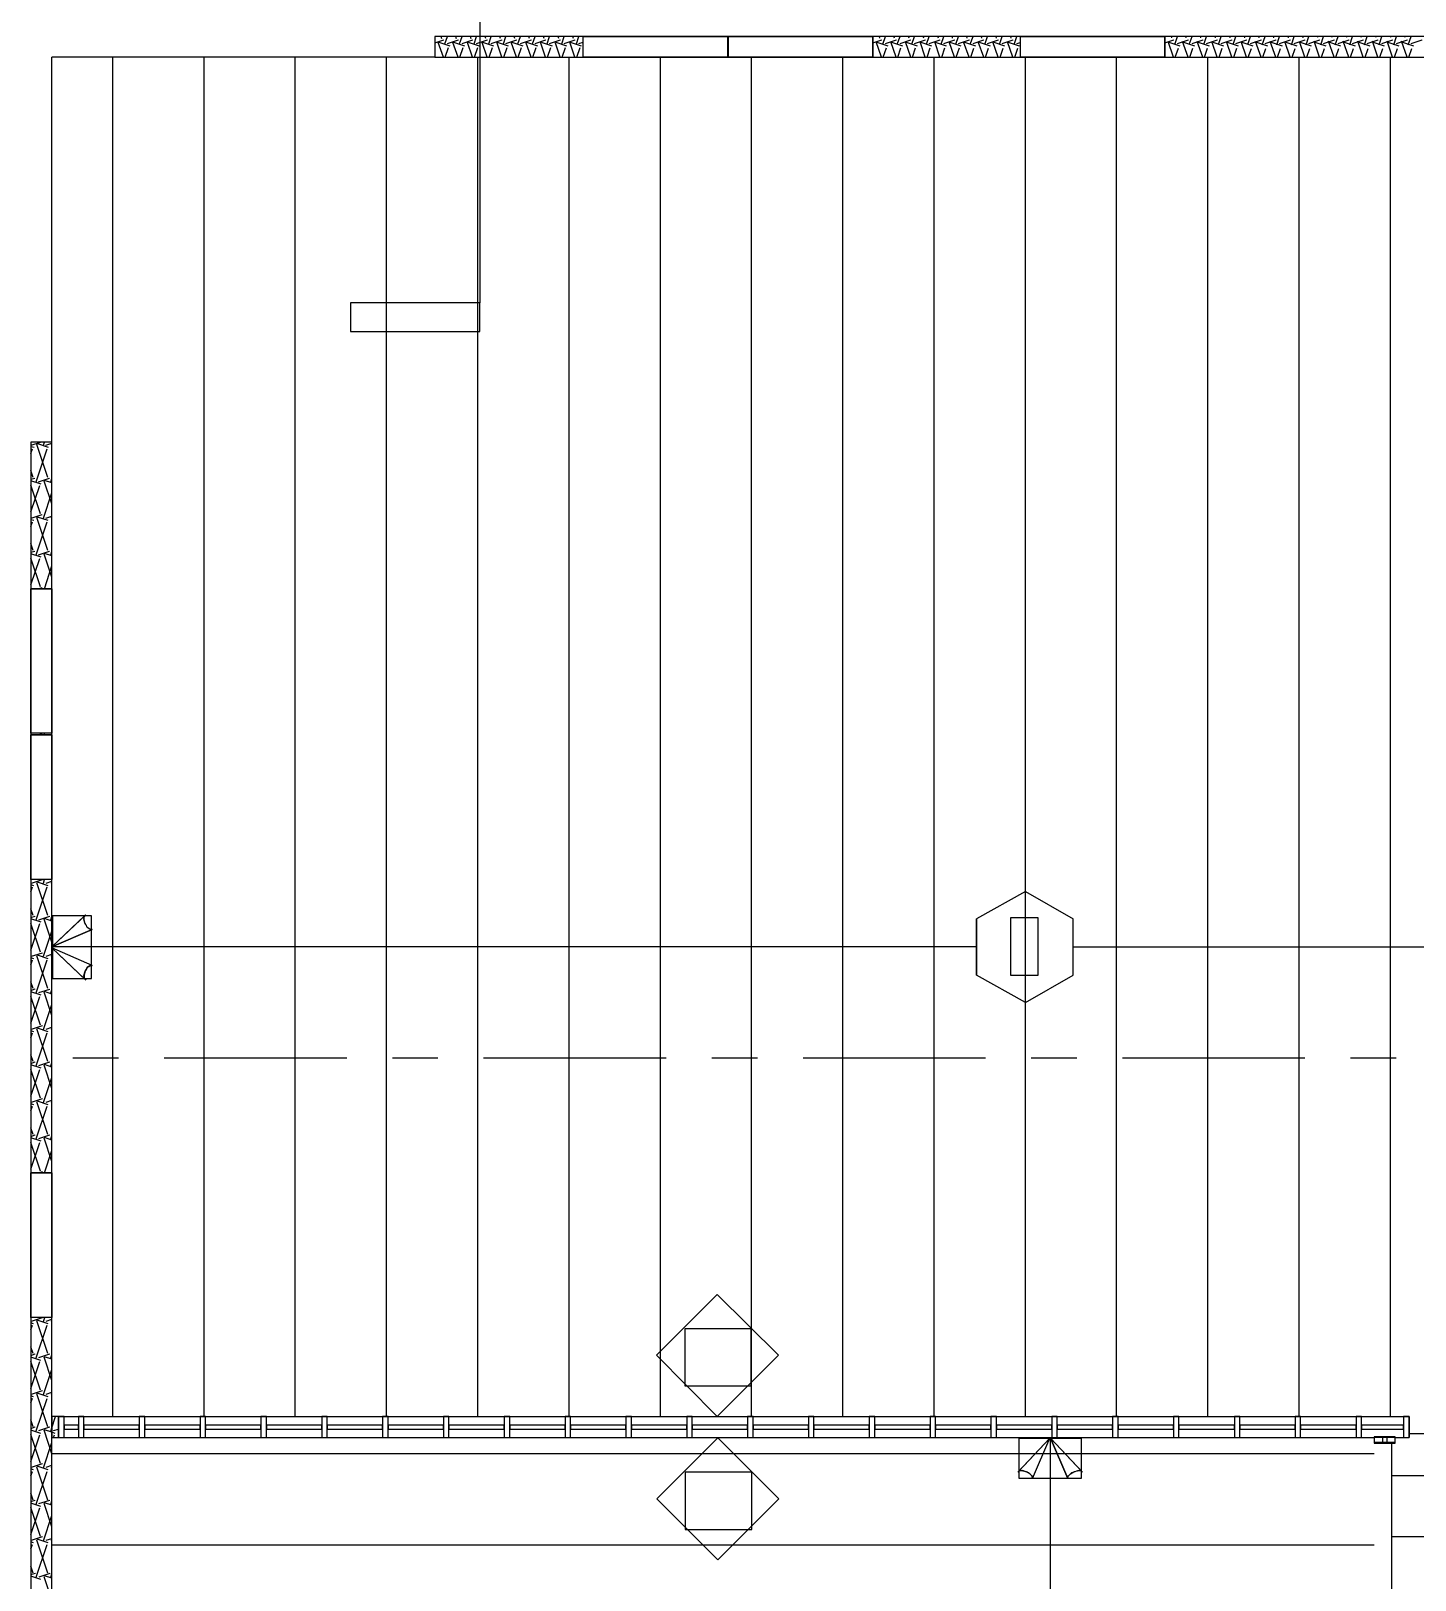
# Model space of a CAD drawing. Extents: x 0 to 3024, y 0 to 2160.
# Drawn here: x 305.1 to 578.1, y 1638.9 to 1944.4 of the extents above; entities that cross this region are included whole.
import ezdxf

# ---------------------------------------------------------------- set-up
doc = ezdxf.new("R2010")
doc.units = 0
doc.layers.add('CTR-1st_Phase-Structure_S213-THIRD_FLOOR_FRAMING_PLAN', color=7, linetype='CONTINUOUS')

msp = doc.modelspace()

# ---------------------------------------------------------------- linework, layer by layer
at = {"layer": 'CTR-1st_Phase-Structure_S213-THIRD_FLOOR_FRAMING_PLAN', "color": 7}
for points in [[(393.65999, 1967.280005), (393.65999, 1890.780007)], [(413.99999, 1943.280005), (442.559989, 1943.280005)], [(413.99999, 1939.200006), (413.99999, 1943.280005)], [(442.559989, 1939.200006), (442.559989, 1943.280005)], [(442.679989, 1943.280005), (471.179988, 1943.280005)], [(442.679989, 1939.200006), (442.679989, 1943.280005)], [(471.179988, 1939.200006), (471.179988, 1943.280005)], [(500.279987, 1943.280005), (528.779987, 1943.280005)], [(500.279987, 1939.200006), (500.279987, 1943.280005)], [(528.779987, 1939.200006), (528.779987, 1943.280005)], [(309.239992, 1863.300007), (309.239992, 1939.200006)], [(384.77999, 1939.200006), (309.239992, 1939.200006)], [(442.559989, 1939.200006), (413.99999, 1939.200006)], [(471.179988, 1939.200006), (442.679989, 1939.200006)], [(528.779987, 1939.200006), (500.279987, 1939.200006)], [(368.099991, 1890.780007), (368.099991, 1885.140007)], [(393.65999, 1890.780007), (368.099991, 1890.780007)], [(393.65999, 1885.140007), (393.65999, 1890.780007)], [(368.099991, 1885.140007), (393.65999, 1885.140007)], [(309.239992, 1834.380008), (309.239992, 1863.300007), (305.099992, 1863.300007), (305.099992, 1834.380008), (309.239992, 1834.380008), (309.239992, 1805.880009)], [(305.099992, 1805.880009), (305.099992, 1834.380008)], [(309.239992, 1834.380008), (305.099992, 1834.380008)], [(309.239992, 1805.880009), (305.099992, 1805.880009)], [(305.099992, 1777.08001), (305.099992, 1805.580009)], [(309.239992, 1805.580009), (305.099992, 1805.580009)], [(309.239992, 1805.580009), (309.239992, 1777.08001)], [(309.239992, 1777.08001), (305.099992, 1777.08001)], [(501.239987, 1774.68001), (491.579988, 1769.28001), (491.579988, 1758.18001)], [(501.239987, 1774.68001), (510.659987, 1769.28001)], [(309.239992, 1763.76001), (315.899992, 1770.06001)], [(315.599992, 1769.10001), (315.599992, 1769.70001), (315.899992, 1770.06001)], [(315.779992, 1768.32001), (315.599992, 1769.04001)], [(501.239987, 1752.78001), (491.579988, 1758.18001), (491.579988, 1769.28001)], [(501.239987, 1752.78001), (510.659987, 1758.18001), (510.659987, 1769.28001)], [(317.159992, 1767.18001), (309.239992, 1763.76001)], [(316.199992, 1767.66001), (315.839992, 1768.32001)], [(317.159992, 1767.18001), (316.679992, 1767.24001), (316.199992, 1767.60001)], [(491.579988, 1763.76001), (309.239992, 1763.76001)], [(309.239992, 1763.58001), (315.899992, 1757.22001)], [(317.159992, 1760.10001), (309.239992, 1763.58001)], [(510.659987, 1763.76001), (693.239983, 1763.76001)], [(316.679992, 1760.04001), (316.199992, 1759.68001)], [(317.159992, 1760.10001), (316.679992, 1760.10001)], [(315.779992, 1758.96001), (315.599992, 1758.24001)], [(315.599992, 1758.18001), (315.599992, 1757.58001), (315.899992, 1757.22001)], [(316.199992, 1759.62001), (315.839992, 1759.02001)], [(305.099992, 1690.680012), (305.099992, 1719.180011)], [(309.239992, 1719.180011), (305.099992, 1719.180011)], [(309.239992, 1719.180011), (309.239992, 1690.680012)], [(309.239992, 1671.120012), (309.239992, 1690.680012), (305.099992, 1690.680012), (305.099992, 1603.980014), (309.239992, 1603.980014)], [(309.239992, 1690.680012), (305.099992, 1690.680012)], [(309.239992, 1666.980012), (310.499992, 1666.980012), (310.499992, 1671.120012), (309.239992, 1671.120012)], [(310.499992, 1671.120012), (314.999992, 1671.120012)], [(314.999992, 1671.120012), (326.999992, 1671.120012)], [(326.999992, 1671.120012), (338.999992, 1671.120012)], [(338.999992, 1671.120012), (350.999991, 1671.120012)], [(350.999991, 1671.120012), (362.999991, 1671.120012)], [(362.999991, 1671.120012), (374.999991, 1671.120012)], [(374.999991, 1671.120012), (386.99999, 1671.120012)], [(386.99999, 1671.120012), (398.99999, 1671.120012)], [(398.99999, 1671.120012), (410.99999, 1671.120012)], [(410.99999, 1671.120012), (422.999989, 1671.120012)], [(422.999989, 1671.120012), (434.999989, 1671.120012)], [(434.999989, 1671.120012), (446.999989, 1671.120012)], [(446.999989, 1671.120012), (458.999989, 1671.120012)], [(458.999989, 1671.120012), (470.999988, 1671.120012)], [(470.999988, 1671.120012), (482.999988, 1671.120012)], [(482.999988, 1671.120012), (494.999988, 1671.120012)], [(494.999988, 1671.120012), (506.999987, 1671.120012)], [(506.999987, 1671.120012), (518.999987, 1671.120012)], [(518.999987, 1671.120012), (530.999987, 1671.120012)], [(530.999987, 1671.120012), (542.999986, 1671.120012)], [(542.999986, 1671.120012), (554.999986, 1671.120012)], [(554.999986, 1671.120012), (566.999986, 1671.120012)], [(566.999986, 1671.120012), (576.959986, 1671.120012)], [(576.959986, 1671.120012), (576.959986, 1666.980012)], [(309.239992, 1603.980014), (309.239992, 1666.980012)], [(310.499992, 1666.980012), (314.999992, 1666.980012)], [(314.999992, 1666.980012), (326.999992, 1666.980012)], [(326.999992, 1666.980012), (338.999992, 1666.980012)], [(338.999992, 1666.980012), (350.999991, 1666.980012)], [(350.999991, 1666.980012), (362.999991, 1666.980012)], [(362.999991, 1666.980012), (374.999991, 1666.980012)], [(374.999991, 1666.980012), (386.99999, 1666.980012)], [(386.99999, 1666.980012), (398.99999, 1666.980012)], [(398.99999, 1666.980012), (410.99999, 1666.980012)], [(410.99999, 1666.980012), (422.999989, 1666.980012)], [(422.999989, 1666.980012), (434.999989, 1666.980012)], [(434.999989, 1666.980012), (446.999989, 1666.980012)], [(446.999989, 1666.980012), (458.999989, 1666.980012)], [(458.999989, 1666.980012), (470.999988, 1666.980012)], [(470.999988, 1666.980012), (482.999988, 1666.980012)], [(482.999988, 1666.980012), (494.999988, 1666.980012)], [(494.999988, 1666.980012), (506.999987, 1666.980012)], [(506.039987, 1666.860012), (499.739988, 1660.200012)], [(502.619987, 1658.940013), (506.039987, 1666.860012)], [(506.219987, 1601.460014), (506.219987, 1666.860012)], [(506.219987, 1666.860012), (512.519987, 1660.200012)], [(509.639987, 1658.940013), (506.219987, 1666.860012)], [(506.999987, 1666.980012), (518.999987, 1666.980012)], [(518.999987, 1666.980012), (530.999987, 1666.980012)], [(530.999987, 1666.980012), (542.999986, 1666.980012)], [(542.999986, 1666.980012), (554.999986, 1666.980012)], [(554.999986, 1666.980012), (566.999986, 1666.980012)], [(567.539986, 1666.980012), (570.059986, 1666.980012)], [(571.739986, 1665.900012), (571.739986, 1667.160012), (572.519986, 1667.160012), (572.519986, 1665.900012), (571.739986, 1665.900012), (572.519986, 1665.900012)], [(572.519986, 1667.160012), (571.739986, 1667.160012)], [(573.479986, 1665.900012), (573.479986, 1636.080013)], [(574.199986, 1666.980012), (575.819986, 1666.980012)], [(606.959985, 1667.760012), (576.959986, 1667.760012)], [(500.039987, 1660.440012), (499.739988, 1660.200012)], [(501.419987, 1660.260012), (500.699987, 1660.500012), (500.099987, 1660.440012)], [(502.619987, 1658.940013), (502.559987, 1659.360013), (502.139987, 1659.840013), (501.479987, 1660.260012)], [(509.639987, 1658.940013), (509.699987, 1659.360013), (510.119987, 1659.840013), (510.779987, 1660.260012)], [(510.839987, 1660.260012), (511.559987, 1660.500012), (512.159987, 1660.440012)], [(512.219987, 1660.440012), (512.519987, 1660.200012)]]:
    msp.add_lwpolyline(points, dxfattribs=at)
for points in [[(384.77999, 1943.280005), (384.77999, 1939.200006), (1565.759961, 1939.200006), (1565.759961, 1943.280005)], [(384.77999, 1939.200006), (413.99999, 1939.200006), (413.99999, 1943.280005), (384.77999, 1943.280005)], [(442.559989, 1939.200006), (442.679989, 1939.200006), (442.679989, 1943.280005), (442.559989, 1943.280005)], [(471.179988, 1939.200006), (500.279987, 1939.200006), (500.279987, 1943.280005), (471.179988, 1943.280005)], [(528.779987, 1939.200006), (586.679985, 1939.200006), (586.679985, 1943.280005), (528.779987, 1943.280005)], [(368.099991, 1890.780007), (368.099991, 1885.140007), (393.65999, 1885.140007), (393.65999, 1890.780007)], [(368.099991, 1885.140007), (393.65999, 1885.140007), (393.65999, 1890.780007), (368.099991, 1890.780007)], [(305.099992, 1863.300007), (305.099992, 423.300043), (309.239992, 423.300043), (309.239992, 1863.300007)], [(309.239992, 1805.580009), (309.239992, 1805.880009), (305.099992, 1805.880009), (305.099992, 1805.580009)], [(309.239992, 1719.180011), (309.239992, 1777.08001), (305.099992, 1777.08001), (305.099992, 1719.180011)], [(309.239992, 1763.76001), (317.159992, 1767.18001), (316.979992, 1767.18001), (316.859992, 1767.18001), (316.679992, 1767.24001), (316.499992, 1767.36001), (316.319992, 1767.54001), (316.139992, 1767.72001), (316.019992, 1767.96001), (315.839992, 1768.20001), (315.719992, 1768.44001), (315.659992, 1768.74001), (315.599992, 1768.98001), (315.539992, 1769.28001), (315.599992, 1769.52001), (315.599992, 1769.70001), (315.659992, 1769.88001)], [(309.359992, 1769.88001), (309.359992, 1757.52001), (317.040092, 1757.52001), (317.040092, 1769.88001)], [(498.299988, 1769.46001), (498.299988, 1758.18001), (503.759987, 1758.18001), (503.759987, 1769.46001)], [(309.239992, 1763.58001), (315.659992, 1757.46001), (315.599992, 1757.58001), (315.599992, 1757.82001), (315.539992, 1758.06001), (315.599992, 1758.30001), (315.659992, 1758.54001), (315.719992, 1758.84001), (315.839992, 1759.08001), (316.019992, 1759.38001), (316.139992, 1759.56001), (316.319992, 1759.80001), (316.499992, 1759.92001), (316.679992, 1760.04001), (316.859992, 1760.10001), (316.979992, 1760.16001), (317.159992, 1760.10001)], [(440.459989, 1695.240012), (452.519989, 1683.240012), (440.459989, 1671.180012), (428.459989, 1683.240012)], [(434.039989, 1688.460012), (434.039989, 1677.180012), (447.179989, 1677.180012), (447.179989, 1688.460012)], [(309.239992, 1671.120012), (309.239992, 1666.980012), (310.499992, 1666.980012), (310.499992, 1671.120012)], [(311.639992, 1671.120012), (310.499992, 1671.120012), (310.499992, 1666.980012), (311.639992, 1666.980012)], [(315.539992, 1671.120012), (314.459992, 1671.120012), (314.459992, 1666.980012), (315.539992, 1666.980012)], [(327.539992, 1671.120012), (326.459992, 1671.120012), (326.459992, 1666.980012), (327.539992, 1666.980012)], [(339.539992, 1671.120012), (338.459992, 1671.120012), (338.459992, 1666.980012), (339.539992, 1666.980012)], [(351.539991, 1671.120012), (350.459991, 1671.120012), (350.459991, 1666.980012), (351.539991, 1666.980012)], [(363.539991, 1671.120012), (362.459991, 1671.120012), (362.459991, 1666.980012), (363.539991, 1666.980012)], [(375.539991, 1671.120012), (374.459991, 1671.120012), (374.459991, 1666.980012), (375.539991, 1666.980012)], [(387.53999, 1671.120012), (386.45999, 1671.120012), (386.45999, 1666.980012), (387.53999, 1666.980012)], [(399.53999, 1671.120012), (398.45999, 1671.120012), (398.45999, 1666.980012), (399.53999, 1666.980012)], [(411.53999, 1671.120012), (410.45999, 1671.120012), (410.45999, 1666.980012), (411.53999, 1666.980012)], [(423.539989, 1671.120012), (422.459989, 1671.120012), (422.459989, 1666.980012), (423.539989, 1666.980012)], [(435.539989, 1671.120012), (434.459989, 1671.120012), (434.459989, 1666.980012), (435.539989, 1666.980012)], [(447.539989, 1671.120012), (446.459989, 1671.120012), (446.459989, 1666.980012), (447.539989, 1666.980012)], [(459.539989, 1671.120012), (458.459989, 1671.120012), (458.459989, 1666.980012), (459.539989, 1666.980012)], [(471.539988, 1671.120012), (470.459988, 1671.120012), (470.459988, 1666.980012), (471.539988, 1666.980012)], [(483.539988, 1671.120012), (482.459988, 1671.120012), (482.459988, 1666.980012), (483.539988, 1666.980012)], [(495.539988, 1671.120012), (494.459988, 1671.120012), (494.459988, 1666.980012), (495.539988, 1666.980012)], [(507.539987, 1671.120012), (506.459987, 1671.120012), (506.459987, 1666.980012), (507.539987, 1666.980012)], [(519.539987, 1671.120012), (518.459987, 1671.120012), (518.459987, 1666.980012), (519.539987, 1666.980012)], [(531.539987, 1671.120012), (530.459987, 1671.120012), (530.459987, 1666.980012), (531.539987, 1666.980012)], [(543.539986, 1671.120012), (542.459986, 1671.120012), (542.459986, 1666.980012), (543.539986, 1666.980012)], [(555.539986, 1671.120012), (554.459986, 1671.120012), (554.459986, 1666.980012), (555.539986, 1666.980012)], [(567.539986, 1671.120012), (566.459986, 1671.120012), (566.459986, 1666.980012), (567.539986, 1666.980012)], [(576.959986, 1671.120012), (575.819986, 1671.120012), (575.819986, 1666.980012), (576.959986, 1666.980012)], [(314.459992, 1669.440012), (311.639992, 1669.440012), (311.639992, 1668.660012), (314.459992, 1668.660012)], [(326.459992, 1669.440012), (315.539992, 1669.440012), (315.539992, 1668.660012), (326.459992, 1668.660012)], [(338.459992, 1669.440012), (327.539992, 1669.440012), (327.539992, 1668.660012), (338.459992, 1668.660012)], [(350.459991, 1669.440012), (339.539992, 1669.440012), (339.539992, 1668.660012), (350.459991, 1668.660012)], [(362.459991, 1669.440012), (351.539991, 1669.440012), (351.539991, 1668.660012), (362.459991, 1668.660012)], [(374.459991, 1669.440012), (363.539991, 1669.440012), (363.539991, 1668.660012), (374.459991, 1668.660012)], [(386.45999, 1669.440012), (375.539991, 1669.440012), (375.539991, 1668.660012), (386.45999, 1668.660012)], [(398.45999, 1669.440012), (387.53999, 1669.440012), (387.53999, 1668.660012), (398.45999, 1668.660012)], [(410.45999, 1669.440012), (399.53999, 1669.440012), (399.53999, 1668.660012), (410.45999, 1668.660012)], [(422.459989, 1669.440012), (411.53999, 1669.440012), (411.53999, 1668.660012), (422.459989, 1668.660012)], [(434.459989, 1669.440012), (423.539989, 1669.440012), (423.539989, 1668.660012), (434.459989, 1668.660012)], [(446.459989, 1669.440012), (435.539989, 1669.440012), (435.539989, 1668.660012), (446.459989, 1668.660012)], [(458.459989, 1669.440012), (447.539989, 1669.440012), (447.539989, 1668.660012), (458.459989, 1668.660012)], [(470.459988, 1669.440012), (459.539989, 1669.440012), (459.539989, 1668.660012), (470.459988, 1668.660012)], [(482.459988, 1669.440012), (471.539988, 1669.440012), (471.539988, 1668.660012), (482.459988, 1668.660012)], [(494.459988, 1669.440012), (483.539988, 1669.440012), (483.539988, 1668.660012), (494.459988, 1668.660012)], [(506.459987, 1669.440012), (495.539988, 1669.440012), (495.539988, 1668.660012), (506.459987, 1668.660012)], [(518.459987, 1669.440012), (507.539987, 1669.440012), (507.539987, 1668.660012), (518.459987, 1668.660012)], [(530.459987, 1669.440012), (519.539987, 1669.440012), (519.539987, 1668.660012), (530.459987, 1668.660012)], [(542.459986, 1669.440012), (531.539987, 1669.440012), (531.539987, 1668.660012), (542.459986, 1668.660012)], [(554.459986, 1669.440012), (543.539986, 1669.440012), (543.539986, 1668.660012), (554.459986, 1668.660012)], [(566.459986, 1669.440012), (555.539986, 1669.440012), (555.539986, 1668.660012), (566.459986, 1668.660012)], [(575.819986, 1669.440012), (567.539986, 1669.440012), (567.539986, 1668.660012), (575.819986, 1668.660012)], [(440.579989, 1666.920012), (452.639989, 1654.920013), (440.579989, 1642.860013), (428.579989, 1654.920013)], [(506.039987, 1666.860012), (499.919988, 1660.380012), (500.099987, 1660.440012), (500.279987, 1660.500012), (500.519987, 1660.500012), (500.759987, 1660.440012), (501.059987, 1660.380012), (501.299987, 1660.320012), (501.599987, 1660.200012), (501.839987, 1660.080012), (502.079987, 1659.900013), (502.259987, 1659.720013), (502.439987, 1659.540013), (502.559987, 1659.420013), (502.619987, 1659.240013), (502.619987, 1659.060013), (502.619987, 1658.940013)], [(499.979988, 1666.800012), (499.979988, 1659.000013), (512.339987, 1659.000013), (512.339987, 1666.800012)], [(506.219987, 1666.860012), (509.639987, 1658.940013), (509.639987, 1659.060013), (509.639987, 1659.240013), (509.699987, 1659.420013), (509.819987, 1659.540013), (509.999987, 1659.720013), (510.179987, 1659.900013), (510.419987, 1660.080012), (510.659987, 1660.200012), (510.959987, 1660.320012), (511.199987, 1660.380012), (511.499987, 1660.440012), (511.739987, 1660.500012), (511.979987, 1660.500012), (512.159987, 1660.440012), (512.339987, 1660.380012)], [(570.059986, 1667.160012), (570.059986, 1666.080012), (574.199986, 1666.080012), (574.199986, 1667.160012)], [(570.059986, 1666.980012), (570.059986, 1665.900012), (574.199986, 1665.900012), (574.199986, 1666.980012)], [(434.159989, 1660.140012), (434.159989, 1648.860013), (447.299989, 1648.860013), (447.299989, 1660.140012)]]:
    msp.add_lwpolyline(points, close=True, dxfattribs=at)
at = {"layer": 'CTR-1st_Phase-Structure_S213-THIRD_FLOOR_FRAMING_PLAN', "color": 2}
for points in [[(386.15999, 1942.860005), (386.03999, 1943.280005)], [(386.75999, 1941.840005), (387.23999, 1943.280005)], [(389.03999, 1942.860005), (388.91999, 1943.280005)], [(389.63999, 1941.840005), (390.11999, 1943.280005)], [(391.91999, 1942.860005), (391.79999, 1943.280005)], [(392.51999, 1941.840005), (392.99999, 1943.280005)], [(394.79999, 1942.920005), (394.67999, 1943.280005)], [(395.39999, 1941.840005), (395.87999, 1943.280005)], [(397.67999, 1942.920005), (397.55999, 1943.280005)], [(398.27999, 1941.840005), (398.75999, 1943.280005)], [(400.55999, 1942.920005), (400.43999, 1943.280005)], [(401.15999, 1941.840005), (401.63999, 1943.280005)], [(403.43999, 1942.920005), (403.31999, 1943.280005)], [(404.03999, 1941.840005), (404.51999, 1943.280005)], [(406.31999, 1942.920005), (406.19999, 1943.280005)], [(406.91999, 1941.840005), (407.39999, 1943.280005)], [(409.19999, 1942.920005), (409.07999, 1943.280005)], [(409.79999, 1941.840005), (410.27999, 1943.280005)], [(412.07999, 1942.920005), (411.95999, 1943.280005)], [(412.67999, 1941.840005), (413.15999, 1943.280005)], [(472.559988, 1942.980005), (472.439988, 1943.280005)], [(473.099988, 1941.780005), (473.639988, 1943.280005)], [(475.439988, 1942.980005), (475.319988, 1943.280005)], [(475.979988, 1941.780005), (476.519988, 1943.280005)], [(478.319988, 1942.980005), (478.199988, 1943.280005)], [(478.859988, 1941.780005), (479.399988, 1943.280005)], [(481.199988, 1942.980005), (481.079988, 1943.280005)], [(481.739988, 1941.780005), (482.279988, 1943.280005)], [(484.079988, 1942.980005), (483.959988, 1943.280005)], [(484.619988, 1941.780005), (485.159988, 1943.280005)], [(486.899988, 1942.980005), (486.839988, 1943.280005)], [(487.499988, 1941.780005), (488.039988, 1943.280005)], [(489.779988, 1942.980005), (489.719988, 1943.280005)], [(490.379988, 1941.780005), (490.919988, 1943.280005)], [(492.659988, 1942.980005), (492.599988, 1943.280005)], [(493.259988, 1941.720005), (493.799988, 1943.280005)], [(495.539988, 1942.980005), (495.479988, 1943.280005)], [(496.139988, 1941.720005), (496.679988, 1943.280005)], [(498.419988, 1942.980005), (498.359988, 1943.280005)], [(499.019988, 1941.720005), (499.559988, 1943.280005)], [(530.099987, 1943.040005), (530.039987, 1943.280005)], [(530.699987, 1941.720005), (531.239987, 1943.280005)], [(532.979987, 1943.040005), (532.919987, 1943.280005)], [(533.579987, 1941.720005), (534.119987, 1943.280005)], [(535.859987, 1943.040005), (535.799987, 1943.280005)], [(536.459987, 1941.720005), (536.999987, 1943.280005)], [(538.739987, 1943.040005), (538.679987, 1943.280005)], [(539.339987, 1941.720005), (539.879987, 1943.280005)], [(541.619986, 1943.040005), (541.559986, 1943.280005)], [(542.219986, 1941.720005), (542.759986, 1943.280005)], [(544.499986, 1943.040005), (544.439986, 1943.280005)], [(545.099986, 1941.720005), (545.639986, 1943.280005)], [(547.379986, 1943.040005), (547.319986, 1943.280005)], [(547.979986, 1941.660005), (548.519986, 1943.280005)], [(550.259986, 1943.040005), (550.199986, 1943.280005)], [(550.859986, 1941.660005), (551.399986, 1943.280005)], [(553.139986, 1943.040005), (553.079986, 1943.280005)], [(553.739986, 1941.660005), (554.279986, 1943.280005)], [(556.019986, 1943.040005), (555.959986, 1943.280005)], [(556.619986, 1941.660005), (557.159986, 1943.280005)], [(558.899986, 1943.100005), (558.839986, 1943.280005)], [(559.499986, 1941.660005), (560.039986, 1943.280005)], [(561.779986, 1943.100005), (561.719986, 1943.280005)], [(562.379986, 1941.660005), (562.919986, 1943.280005)], [(564.659986, 1943.100005), (564.599986, 1943.280005)], [(565.259986, 1941.660005), (565.799986, 1943.280005)], [(567.539986, 1943.100005), (567.479986, 1943.280005)], [(568.139986, 1941.660005), (568.679986, 1943.280005)], [(570.419986, 1943.100005), (570.359986, 1943.280005)], [(571.019986, 1941.660005), (571.559986, 1943.280005)], [(573.299986, 1943.100005), (573.239986, 1943.280005)], [(573.899986, 1941.660005), (574.439986, 1943.280005)], [(576.179986, 1943.100005), (576.119986, 1943.280005)], [(576.779986, 1941.660005), (577.319986, 1943.280005)], [(384.77999, 1942.080005), (386.51999, 1942.620005), (386.51999, 1942.620005)], [(384.89999, 1941.420005), (384.77999, 1941.480005)], [(386.45999, 1939.200006), (385.43999, 1942.140005)], [(387.77999, 1941.420005), (385.61999, 1942.140005), (385.61999, 1942.140005)], [(386.81999, 1939.200006), (387.47999, 1941.120005)], [(387.23999, 1941.900005), (389.39999, 1942.620005), (389.39999, 1942.620005)], [(389.33999, 1939.200006), (388.31999, 1942.140005)], [(390.65999, 1941.420005), (388.49999, 1942.140005), (388.49999, 1942.140005)], [(389.69999, 1939.200006), (390.35999, 1941.120005)], [(390.11999, 1941.900005), (392.27999, 1942.620005), (392.27999, 1942.620005)], [(392.21999, 1939.200006), (391.19999, 1942.140005)], [(393.53999, 1941.420005), (391.37999, 1942.140005), (391.37999, 1942.140005)], [(392.57999, 1939.200006), (393.23999, 1941.120005)], [(392.99999, 1941.900005), (395.15999, 1942.620005), (395.15999, 1942.620005)], [(395.09999, 1939.200006), (394.07999, 1942.140005)], [(396.41999, 1941.420005), (394.25999, 1942.140005), (394.25999, 1942.140005)], [(395.45999, 1939.200006), (396.11999, 1941.120005)], [(395.87999, 1941.900005), (398.03999, 1942.620005), (398.03999, 1942.620005)], [(397.97999, 1939.200006), (396.95999, 1942.200005)], [(399.29999, 1941.420005), (397.13999, 1942.140005), (397.13999, 1942.140005)], [(398.33999, 1939.200006), (398.99999, 1941.120005)], [(398.75999, 1941.900005), (400.91999, 1942.620005), (400.91999, 1942.620005)], [(400.85999, 1939.200006), (399.83999, 1942.200005)], [(402.17999, 1941.420005), (400.01999, 1942.140005), (400.01999, 1942.140005)], [(401.21999, 1939.200006), (401.87999, 1941.120005)], [(401.63999, 1941.900005), (403.79999, 1942.620005), (403.79999, 1942.620005)], [(403.73999, 1939.200006), (402.71999, 1942.200005)], [(405.05999, 1941.420005), (402.89999, 1942.140005), (402.89999, 1942.140005)], [(404.09999, 1939.200006), (404.75999, 1941.120005)], [(404.51999, 1941.900005), (406.67999, 1942.620005), (406.67999, 1942.620005)], [(406.61999, 1939.200006), (405.59999, 1942.200005)], [(407.93999, 1941.420005), (405.77999, 1942.140005), (405.77999, 1942.140005)], [(406.97999, 1939.200006), (407.63999, 1941.120005)], [(407.39999, 1941.900005), (409.55999, 1942.620005), (409.55999, 1942.620005)], [(409.49999, 1939.200006), (408.47999, 1942.200005)], [(410.81999, 1941.420005), (408.65999, 1942.140005), (408.65999, 1942.140005)], [(409.85999, 1939.200006), (410.51999, 1941.120005)], [(410.27999, 1941.900005), (412.43999, 1942.620005), (412.43999, 1942.620005)], [(412.37999, 1939.200006), (411.35999, 1942.200005)], [(413.69999, 1941.420005), (411.53999, 1942.140005), (411.53999, 1942.140005)], [(412.73999, 1939.200006), (413.39999, 1941.120005)], [(413.15999, 1941.900005), (413.99999, 1942.200005)], [(442.559989, 1942.080005), (442.679989, 1942.140005)], [(471.179988, 1942.080005), (472.919988, 1942.620005), (472.919988, 1942.620005)], [(471.299988, 1941.420005), (471.179988, 1941.480005)], [(472.859988, 1939.200006), (471.839988, 1942.260005)], [(474.179988, 1941.420005), (472.019988, 1942.140005), (472.019988, 1942.140005)], [(473.219988, 1939.200006), (473.819988, 1941.060005)], [(473.639988, 1941.900005), (475.799988, 1942.620005), (475.799988, 1942.620005)], [(475.739988, 1939.200006), (474.719988, 1942.260005)], [(477.059988, 1941.420005), (474.899988, 1942.140005), (474.899988, 1942.140005)], [(476.099988, 1939.200006), (476.699988, 1941.060005)], [(476.519988, 1941.900005), (478.679988, 1942.620005), (478.679988, 1942.620005)], [(478.619988, 1939.200006), (477.599988, 1942.260005)], [(479.939988, 1941.420005), (477.779988, 1942.140005), (477.779988, 1942.140005)], [(478.979988, 1939.200006), (479.579988, 1941.060005)], [(479.399988, 1941.900005), (481.559988, 1942.620005), (481.559988, 1942.620005)], [(481.499988, 1939.200006), (480.479988, 1942.260005)], [(482.819988, 1941.420005), (480.659988, 1942.140005), (480.659988, 1942.140005)], [(481.859988, 1939.200006), (482.459988, 1941.060005)], [(482.279988, 1941.900005), (484.439988, 1942.620005), (484.439988, 1942.620005)], [(484.379988, 1939.200006), (483.359988, 1942.260005)], [(485.699988, 1941.420005), (483.539988, 1942.140005), (483.539988, 1942.140005)], [(484.739988, 1939.200006), (485.339988, 1941.060005)], [(485.159988, 1941.900005), (487.319988, 1942.620005), (487.319988, 1942.620005)], [(487.259988, 1939.200006), (486.179988, 1942.260005)], [(488.579988, 1941.420005), (486.419988, 1942.140005), (486.419988, 1942.140005)], [(487.619988, 1939.200006), (488.219988, 1941.060005)], [(488.039988, 1941.900005), (490.199988, 1942.620005), (490.199988, 1942.620005)], [(490.139988, 1939.200006), (489.059988, 1942.260005)], [(491.459988, 1941.420005), (489.299988, 1942.140005), (489.299988, 1942.140005)], [(490.499988, 1939.200006), (491.099988, 1941.000005)], [(490.919988, 1941.900005), (493.079988, 1942.620005), (493.079988, 1942.620005)], [(493.019988, 1939.200006), (491.939988, 1942.260005)], [(494.339988, 1941.420005), (492.179988, 1942.140005), (492.179988, 1942.140005)], [(493.379988, 1939.200006), (493.979988, 1941.000005)], [(493.799988, 1941.900005), (495.959988, 1942.620005), (495.959988, 1942.620005)], [(495.899988, 1939.200006), (494.819988, 1942.260005)], [(497.219988, 1941.420005), (495.059988, 1942.140005), (495.059988, 1942.140005)], [(496.259988, 1939.200006), (496.859988, 1941.000005)], [(496.679988, 1941.900005), (498.839988, 1942.620005), (498.839988, 1942.620005)], [(498.779988, 1939.200006), (497.699988, 1942.260005)], [(500.099987, 1941.420005), (497.939988, 1942.140005), (497.939988, 1942.140005)], [(499.139988, 1939.200006), (499.739988, 1941.000005)], [(499.559988, 1941.900005), (500.279987, 1942.140005)], [(528.779987, 1942.020005), (530.519987, 1942.620005), (530.519987, 1942.620005)], [(528.899987, 1941.420005), (528.779987, 1941.480005)], [(530.459987, 1939.200006), (529.379987, 1942.320005)], [(531.779987, 1941.420005), (529.619987, 1942.140005), (529.619987, 1942.140005)], [(530.819987, 1939.200006), (531.419987, 1941.000005)], [(531.239987, 1941.900005), (533.399987, 1942.620005), (533.399987, 1942.620005)], [(533.339987, 1939.200006), (532.259987, 1942.320005)], [(534.659987, 1941.420005), (532.499987, 1942.140005), (532.499987, 1942.140005)], [(533.699987, 1939.200006), (534.299987, 1941.000005)], [(534.119987, 1941.900005), (536.279987, 1942.620005), (536.279987, 1942.620005)], [(536.219987, 1939.200006), (535.139987, 1942.320005)], [(537.539987, 1941.420005), (535.379987, 1942.140005), (535.379987, 1942.140005)], [(536.579987, 1939.200006), (537.179987, 1941.000005)], [(536.999987, 1941.900005), (539.159987, 1942.620005), (539.159987, 1942.620005)], [(539.099987, 1939.200006), (538.019987, 1942.320005)], [(540.419986, 1941.420005), (538.259987, 1942.140005), (538.259987, 1942.140005)], [(539.459987, 1939.200006), (540.059986, 1941.000005)], [(539.879987, 1941.900005), (542.039986, 1942.620005), (542.039986, 1942.620005)], [(541.979986, 1939.200006), (540.899986, 1942.320005)], [(543.299986, 1941.420005), (541.139986, 1942.140005), (541.139986, 1942.140005)], [(542.339986, 1939.200006), (542.939986, 1941.000005)], [(542.759986, 1941.900005), (544.919986, 1942.620005), (544.919986, 1942.620005)], [(544.859986, 1939.200006), (543.779986, 1942.320005)], [(546.179986, 1941.420005), (544.019986, 1942.140005), (544.019986, 1942.140005)], [(545.219986, 1939.200006), (545.819986, 1940.940005)], [(545.639986, 1941.900005), (547.799986, 1942.620005), (547.799986, 1942.620005)], [(547.739986, 1939.200006), (546.659986, 1942.320005)], [(549.059986, 1941.420005), (546.899986, 1942.140005), (546.899986, 1942.140005)], [(548.099986, 1939.200006), (548.699986, 1940.940005)], [(548.519986, 1941.900005), (550.679986, 1942.620005), (550.679986, 1942.620005)], [(550.619986, 1939.200006), (549.539986, 1942.320005)], [(551.939986, 1941.420005), (549.779986, 1942.140005), (549.779986, 1942.140005)], [(550.979986, 1939.200006), (551.579986, 1940.940005)], [(551.399986, 1941.900005), (553.559986, 1942.620005), (553.559986, 1942.620005)], [(553.499986, 1939.200006), (552.419986, 1942.320005)], [(554.819986, 1941.420005), (552.659986, 1942.140005), (552.659986, 1942.140005)], [(553.859986, 1939.200006), (554.459986, 1940.940005)], [(554.279986, 1941.900005), (556.439986, 1942.620005), (556.439986, 1942.620005)], [(556.379986, 1939.200006), (555.299986, 1942.320005)], [(557.699986, 1941.420005), (555.539986, 1942.140005), (555.539986, 1942.140005)], [(556.739986, 1939.200006), (557.339986, 1940.940005)], [(557.159986, 1941.900005), (559.319986, 1942.620005), (559.319986, 1942.620005)], [(559.259986, 1939.200006), (558.179986, 1942.380005)], [(560.579986, 1941.420005), (558.419986, 1942.140005), (558.419986, 1942.140005)], [(559.619986, 1939.200006), (560.219986, 1940.940005)], [(560.039986, 1941.900005), (562.199986, 1942.620005), (562.199986, 1942.620005)], [(562.139986, 1939.200006), (561.059986, 1942.380005)], [(563.459986, 1941.420005), (561.299986, 1942.140005), (561.299986, 1942.140005)], [(562.499986, 1939.200006), (563.099986, 1940.940005)], [(562.919986, 1941.900005), (565.079986, 1942.620005), (565.079986, 1942.620005)], [(565.019986, 1939.200006), (563.939986, 1942.380005)], [(566.339986, 1941.420005), (564.179986, 1942.140005), (564.179986, 1942.140005)], [(565.379986, 1939.200006), (565.979986, 1940.940005)], [(565.799986, 1941.900005), (567.959986, 1942.620005), (567.959986, 1942.620005)], [(567.899986, 1939.200006), (566.819986, 1942.380005)], [(569.219986, 1941.420005), (567.059986, 1942.140005), (567.059986, 1942.140005)], [(568.259986, 1939.200006), (568.859986, 1940.940005)], [(568.679986, 1941.900005), (570.839986, 1942.620005), (570.839986, 1942.620005)], [(570.779986, 1939.200006), (569.699986, 1942.380005)], [(572.099986, 1941.420005), (569.939986, 1942.140005), (569.939986, 1942.140005)], [(571.139986, 1939.200006), (571.739986, 1940.940005)], [(571.559986, 1941.900005), (573.719986, 1942.620005), (573.719986, 1942.620005)], [(573.659986, 1939.200006), (572.579986, 1942.380005)], [(574.979986, 1941.420005), (572.819986, 1942.140005), (572.819986, 1942.140005)], [(574.019986, 1939.200006), (574.619986, 1940.940005)], [(574.439986, 1941.900005), (576.599986, 1942.620005), (576.599986, 1942.620005)], [(576.539986, 1939.200006), (575.459986, 1942.380005)], [(577.859986, 1941.420005), (575.699986, 1942.140005), (575.699986, 1942.140005)], [(576.899986, 1939.200006), (577.499986, 1940.940005)], [(577.319986, 1941.900005), (579.479986, 1942.620005), (579.479986, 1942.620005)], [(305.699992, 1862.220007), (305.099992, 1862.400007)], [(305.099992, 1861.080007), (305.399992, 1861.980007)], [(305.159992, 1862.700007), (306.959992, 1863.300007)], [(306.119992, 1855.500008), (308.279992, 1861.980007)], [(308.399992, 1856.340008), (306.239992, 1862.820007)], [(308.579992, 1862.220007), (306.419992, 1862.940007), (306.419992, 1862.940007)], [(307.559992, 1862.700007), (307.799992, 1863.300007)], [(308.039992, 1862.700007), (309.239992, 1863.120007)], [(309.239992, 1862.640007), (309.119992, 1862.880007)], [(305.519992, 1856.340008), (305.099992, 1857.720008)], [(305.099992, 1855.980008), (305.879992, 1856.220008), (305.879992, 1856.220008)], [(307.079992, 1855.020008), (305.099992, 1855.680008)], [(306.959992, 1849.140008), (305.099992, 1854.840008)], [(305.099992, 1849.560008), (306.839992, 1854.780008)], [(306.599992, 1855.500008), (308.759992, 1856.220008), (308.759992, 1856.220008)], [(309.239992, 1851.120008), (307.679992, 1855.620008)], [(309.239992, 1855.260008), (307.799992, 1855.740008), (307.799992, 1855.740008)], [(308.999992, 1855.500008), (309.239992, 1856.160008)], [(307.559992, 1848.300008), (309.239992, 1853.280008)], [(305.159992, 1848.300008), (307.319992, 1849.020008), (307.319992, 1849.020008)], [(308.399992, 1841.940008), (306.239992, 1848.420008)], [(308.519992, 1847.820008), (306.359992, 1848.540008), (306.359992, 1848.540008)], [(308.039992, 1848.300008), (309.239992, 1848.720008)], [(309.239992, 1848.180008), (309.119992, 1848.420008)], [(305.639992, 1847.820008), (305.099992, 1848.000008)], [(305.099992, 1846.680008), (305.399992, 1847.580008)], [(306.119992, 1841.100008), (308.279992, 1847.580008)], [(305.519992, 1841.940008), (305.099992, 1843.320008)], [(305.099992, 1841.580008), (305.879992, 1841.820008), (305.879992, 1841.820008)], [(307.079992, 1840.620008), (305.099992, 1841.280008)], [(306.959992, 1834.740008), (305.099992, 1840.440008)], [(305.099992, 1835.160008), (306.839992, 1840.380008)], [(306.599992, 1841.100008), (308.759992, 1841.820008), (308.759992, 1841.820008)], [(309.239992, 1836.660008), (307.679992, 1841.220008)], [(309.239992, 1840.860008), (307.799992, 1841.340008), (307.799992, 1841.340008)], [(308.999992, 1841.100008), (309.239992, 1841.760008)], [(307.739992, 1834.380008), (309.239992, 1838.880008)], [(306.539992, 1834.380008), (307.319992, 1834.620008), (307.319992, 1834.620008)], [(306.539992, 1805.580009), (307.319992, 1805.820009), (307.319992, 1805.820009)], [(307.739992, 1805.580009), (307.799992, 1805.880009)], [(305.639992, 1775.82001), (305.099992, 1776.00001)], [(305.099992, 1774.62001), (305.399992, 1775.58001)], [(305.219992, 1776.30001), (307.379992, 1777.02001), (307.379992, 1777.02001)], [(306.119992, 1769.10001), (308.279992, 1775.58001)], [(308.399992, 1769.94001), (306.239992, 1776.42001)], [(308.519992, 1775.82001), (306.359992, 1776.54001), (306.359992, 1776.54001)], [(307.559992, 1776.30001), (307.799992, 1777.08001)], [(308.099992, 1776.30001), (309.239992, 1776.72001)], [(309.239992, 1776.18001), (309.119992, 1776.42001)], [(305.519992, 1769.94001), (305.099992, 1771.26001)], [(305.099992, 1769.58001), (305.939992, 1769.82001), (305.939992, 1769.82001)], [(307.079992, 1768.62001), (305.099992, 1769.28001)], [(306.659992, 1769.10001), (308.819992, 1769.82001), (308.819992, 1769.82001)], [(309.239992, 1764.66001), (307.679992, 1769.22001)], [(309.239992, 1768.86001), (307.799992, 1769.34001), (307.799992, 1769.34001)], [(308.999992, 1769.10001), (309.239992, 1769.76001)], [(306.959992, 1762.74001), (305.099992, 1768.38001)], [(305.099992, 1763.10001), (306.839992, 1768.38001)], [(307.559992, 1761.90001), (309.239992, 1766.88001)], [(305.639992, 1761.42001), (305.099992, 1761.60001)], [(305.099992, 1760.22001), (305.399992, 1761.18001)], [(305.219992, 1761.96001), (307.379992, 1762.62001), (307.379992, 1762.62001)], [(306.119992, 1754.70001), (308.279992, 1761.18001)], [(308.399992, 1755.54001), (306.239992, 1762.02001)], [(308.519992, 1761.42001), (306.359992, 1762.14001), (306.359992, 1762.14001)], [(308.099992, 1761.90001), (309.239992, 1762.32001)], [(309.239992, 1761.78001), (309.119992, 1762.02001)], [(305.519992, 1755.54001), (305.099992, 1756.86001)], [(305.099992, 1755.18001), (305.939992, 1755.48001), (305.939992, 1755.48001)], [(307.079992, 1754.22001), (305.099992, 1754.88001)], [(306.959992, 1748.34001), (305.099992, 1753.98001)], [(305.099992, 1748.70001), (306.839992, 1753.98001)], [(306.659992, 1754.76001), (308.819992, 1755.42001), (308.819992, 1755.42001)], [(309.239992, 1750.26001), (307.679992, 1754.82001)], [(309.239992, 1754.46001), (307.799992, 1754.94001), (307.799992, 1754.94001)], [(308.999992, 1754.70001), (309.239992, 1755.30001)], [(307.559992, 1747.50001), (309.239992, 1752.42001)], [(305.219992, 1747.56001), (307.379992, 1748.28001), (307.379992, 1748.28001)], [(308.399992, 1741.14001), (306.239992, 1747.62001)], [(308.519992, 1747.02001), (306.359992, 1747.74001), (306.359992, 1747.74001)], [(308.099992, 1747.56001), (309.239992, 1747.92001)], [(309.239992, 1747.38001), (309.119992, 1747.62001)], [(305.639992, 1747.02001), (305.099992, 1747.20001)], [(305.099992, 1745.82001), (305.399992, 1746.78001)], [(306.119992, 1740.30001), (308.279992, 1746.78001)], [(305.519992, 1741.14001), (305.099992, 1742.46001)], [(305.099992, 1740.78001), (305.939992, 1741.08001), (305.939992, 1741.08001)], [(307.079992, 1739.820011), (305.099992, 1740.48001)], [(306.959992, 1733.940011), (305.099992, 1739.580011)], [(305.099992, 1734.300011), (306.839992, 1739.580011)], [(306.659992, 1740.36001), (308.819992, 1741.08001), (308.819992, 1741.08001)], [(309.239992, 1735.860011), (307.679992, 1740.42001)], [(309.239992, 1740.06001), (307.799992, 1740.54001), (307.799992, 1740.54001)], [(308.999992, 1740.30001), (309.239992, 1740.90001)], [(307.559992, 1733.100011), (309.239992, 1738.020011)], [(305.639992, 1732.620011), (305.099992, 1732.800011)], [(305.099992, 1731.420011), (305.399992, 1732.380011)], [(305.219992, 1733.160011), (307.379992, 1733.880011), (307.379992, 1733.880011)], [(306.119992, 1725.900011), (308.279992, 1732.380011)], [(308.399992, 1726.740011), (306.239992, 1733.220011)], [(308.519992, 1732.620011), (306.359992, 1733.340011), (306.359992, 1733.340011)], [(308.099992, 1733.160011), (309.239992, 1733.520011)], [(309.239992, 1732.980011), (309.119992, 1733.220011)], [(305.519992, 1726.740011), (305.099992, 1728.060011)], [(305.099992, 1726.380011), (305.939992, 1726.680011), (305.939992, 1726.680011)], [(307.079992, 1725.420011), (305.099992, 1726.080011)], [(306.659992, 1725.960011), (308.819992, 1726.680011), (308.819992, 1726.680011)], [(309.239992, 1721.460011), (307.679992, 1726.020011)], [(309.239992, 1725.660011), (307.799992, 1726.140011), (307.799992, 1726.140011)], [(308.999992, 1725.900011), (309.239992, 1726.500011)], [(306.959992, 1719.540011), (305.099992, 1725.180011)], [(305.099992, 1719.900011), (306.839992, 1725.180011)], [(307.739992, 1719.180011), (309.239992, 1723.620011)], [(306.539992, 1719.180011), (307.379992, 1719.480011), (307.379992, 1719.480011)], [(305.579992, 1689.420012), (305.099992, 1689.600012)], [(305.219992, 1689.960012), (307.379992, 1690.680012), (307.379992, 1690.680012)], [(308.399992, 1683.540012), (306.239992, 1690.020012)], [(308.459992, 1689.420012), (306.299992, 1690.140012), (306.299992, 1690.140012)], [(307.559992, 1689.900012), (307.859992, 1690.680012)], [(308.099992, 1689.960012), (309.239992, 1690.320012)], [(309.239992, 1689.780012), (309.119992, 1690.020012)], [(309.239992, 1690.140012), (309.179992, 1690.140012), (309.179992, 1690.140012)], [(305.099992, 1688.220012), (305.399992, 1689.180012)], [(306.119992, 1682.700012), (308.279992, 1689.180012)], [(305.519992, 1683.540012), (305.099992, 1684.860012)], [(305.099992, 1683.180012), (305.939992, 1683.480012), (305.939992, 1683.480012)], [(306.659992, 1682.760012), (308.819992, 1683.480012), (308.819992, 1683.480012)], [(308.999992, 1682.700012), (309.239992, 1683.300012)], [(307.019992, 1682.220012), (305.099992, 1682.880012)], [(306.959992, 1676.340012), (305.099992, 1681.980012)], [(305.099992, 1676.700012), (306.839992, 1681.980012)], [(307.559992, 1675.500012), (309.239992, 1680.420012)], [(309.239992, 1678.260012), (307.679992, 1682.820012)], [(309.239992, 1682.460012), (307.739992, 1682.940012), (307.739992, 1682.940012)], [(305.579992, 1675.020012), (305.099992, 1675.200012)], [(305.099992, 1673.820012), (305.399992, 1674.780012)], [(305.219992, 1675.560012), (307.379992, 1676.280012), (307.379992, 1676.280012)], [(306.119992, 1668.300012), (308.279992, 1674.720012)], [(308.399992, 1669.140012), (306.239992, 1675.620012)], [(308.459992, 1675.020012), (306.299992, 1675.740012), (306.299992, 1675.740012)], [(308.099992, 1675.560012), (309.239992, 1675.920012)], [(309.239992, 1675.380012), (309.119992, 1675.620012)], [(309.239992, 1675.740012), (309.179992, 1675.740012), (309.179992, 1675.740012)], [(309.239992, 1668.900012), (309.959992, 1671.120012)], [(305.519992, 1669.080012), (305.099992, 1670.460012)], [(305.099992, 1668.780012), (305.939992, 1669.080012), (305.939992, 1669.080012)], [(307.019992, 1667.820012), (305.099992, 1668.480012)], [(306.659992, 1668.360012), (308.819992, 1669.080012), (308.819992, 1669.080012)], [(309.239992, 1663.800012), (307.679992, 1668.420012)], [(309.239992, 1668.060012), (307.739992, 1668.540012), (307.739992, 1668.540012)], [(308.999992, 1668.240012), (309.239992, 1668.900012)], [(309.899992, 1667.820012), (309.239992, 1668.060012)], [(309.539992, 1668.360012), (310.499992, 1668.660012)], [(306.959992, 1661.880012), (305.099992, 1667.580012)], [(305.099992, 1662.300012), (306.839992, 1667.520012)], [(307.559992, 1661.040012), (309.239992, 1666.020012)], [(309.539992, 1666.980012), (309.719992, 1667.520012)], [(305.219992, 1661.160012), (307.379992, 1661.880012), (307.379992, 1661.880012)], [(305.579992, 1660.620012), (305.099992, 1660.800012)], [(305.099992, 1659.420013), (305.399992, 1660.320012)], [(306.119992, 1653.840013), (308.279992, 1660.320012)], [(308.399992, 1654.680013), (306.239992, 1661.160012)], [(308.459992, 1660.620012), (306.299992, 1661.340012), (306.299992, 1661.340012)], [(308.099992, 1661.160012), (309.239992, 1661.520012)], [(309.239992, 1660.920012), (309.119992, 1661.160012)], [(309.239992, 1661.340012), (309.179992, 1661.340012), (309.179992, 1661.340012)], [(305.519992, 1654.680013), (305.099992, 1656.060013)], [(305.099992, 1654.380013), (305.939992, 1654.680013), (305.939992, 1654.680013)], [(307.019992, 1653.420013), (305.099992, 1654.080013)], [(306.959992, 1647.480013), (305.099992, 1653.180013)], [(305.099992, 1647.900013), (306.839992, 1653.120013)], [(306.659992, 1653.960013), (308.819992, 1654.680013), (308.819992, 1654.680013)], [(309.239992, 1649.400013), (307.679992, 1653.960013)], [(309.239992, 1653.660013), (307.739992, 1654.140013), (307.739992, 1654.140013)], [(308.999992, 1653.840013), (309.239992, 1654.500013)], [(307.559992, 1646.640013), (309.239992, 1651.620013)], [(305.219992, 1646.760013), (307.379992, 1647.480013), (307.379992, 1647.480013)], [(308.399992, 1640.280013), (306.239992, 1646.760013)], [(308.459992, 1646.220013), (306.299992, 1646.940013), (306.299992, 1646.940013)], [(308.099992, 1646.760013), (309.239992, 1647.120013)], [(309.239992, 1646.520013), (309.119992, 1646.760013)], [(309.239992, 1646.940013), (309.179992, 1646.940013), (309.179992, 1646.940013)], [(305.579992, 1646.220013), (305.099992, 1646.400013)], [(305.099992, 1645.020013), (305.399992, 1645.920013)], [(306.119992, 1639.440013), (308.279992, 1645.920013)], [(305.519992, 1640.280013), (305.099992, 1641.660013)], [(305.099992, 1639.980013), (305.999992, 1640.280013), (305.999992, 1640.280013)], [(307.019992, 1639.020013), (305.099992, 1639.680013)], [(306.719992, 1639.560013), (308.879992, 1640.280013), (308.879992, 1640.280013)], [(309.239992, 1635.000013), (307.679992, 1639.560013)], [(309.239992, 1639.260013), (307.739992, 1639.740013), (307.739992, 1639.740013)], [(308.999992, 1639.440013), (309.239992, 1640.100013)]]:
    msp.add_lwpolyline(points, dxfattribs=at)
at = {"layer": 'CTR-1st_Phase-Structure_S213-THIRD_FLOOR_FRAMING_PLAN', "color": 1}
for points in [[(321.239992, 1693.620012), (321.239992, 1916.700006), (321.239992, 1939.200006)], [(339.239992, 1693.620012), (339.239992, 1916.700006), (339.239992, 1939.200006)], [(357.239991, 1693.620012), (357.239991, 1916.700006), (357.239991, 1939.200006)], [(375.239991, 1693.620012), (375.239991, 1916.700006), (375.239991, 1939.200006)], [(393.23999, 1693.620012), (393.23999, 1916.700006), (393.23999, 1939.200006)], [(411.23999, 1693.620012), (411.23999, 1916.700006), (411.23999, 1939.200006)], [(429.239989, 1693.620012), (429.239989, 1916.700006), (429.239989, 1939.200006)], [(447.239989, 1693.620012), (447.239989, 1916.700006), (447.239989, 1939.200006)], [(465.239988, 1693.620012), (465.239988, 1916.700006), (465.239988, 1939.200006)], [(483.239988, 1693.620012), (483.239988, 1916.700006), (483.239988, 1939.200006)], [(501.239987, 1693.620012), (501.239987, 1916.700006), (501.239987, 1939.200006)], [(519.239987, 1693.620012), (519.239987, 1916.700006), (519.239987, 1939.200006)], [(537.239987, 1693.620012), (537.239987, 1916.700006), (537.239987, 1939.200006)], [(555.239986, 1693.620012), (555.239986, 1916.700006), (555.239986, 1939.200006)], [(573.239986, 1693.620012), (573.239986, 1916.700006), (573.239986, 1939.200006)], [(322.379992, 1741.80001), (313.379992, 1741.80001)], [(367.379991, 1741.80001), (331.379992, 1741.80001)], [(385.37999, 1741.80001), (376.379991, 1741.80001)], [(430.379989, 1741.80001), (394.37999, 1741.80001)], [(448.379989, 1741.80001), (439.379989, 1741.80001)], [(493.379988, 1741.80001), (457.379989, 1741.80001)], [(511.379987, 1741.80001), (502.379987, 1741.80001)], [(556.379986, 1741.80001), (520.379987, 1741.80001)], [(574.379986, 1741.80001), (565.379986, 1741.80001)], [(321.239992, 1671.120012), (321.239992, 1693.620012)], [(339.239992, 1671.120012), (339.239992, 1693.620012)], [(357.239991, 1671.120012), (357.239991, 1693.620012)], [(375.239991, 1671.120012), (375.239991, 1693.620012)], [(393.23999, 1671.120012), (393.23999, 1693.620012)], [(411.23999, 1671.120012), (411.23999, 1693.620012)], [(429.239989, 1671.120012), (429.239989, 1693.620012)], [(447.239989, 1671.120012), (447.239989, 1693.620012)], [(465.239988, 1671.120012), (465.239988, 1693.620012)], [(483.239988, 1671.120012), (483.239988, 1693.620012)], [(501.239987, 1671.120012), (501.239987, 1693.620012)], [(519.239987, 1671.120012), (519.239987, 1693.620012)], [(537.239987, 1671.120012), (537.239987, 1693.620012)], [(555.239986, 1671.120012), (555.239986, 1693.620012)], [(573.239986, 1671.120012), (573.239986, 1693.620012)], [(309.239992, 1663.860012), (331.739992, 1663.860012)], [(331.739992, 1663.860012), (547.559986, 1663.860012), (570.059986, 1663.860012)], [(573.479986, 1659.480013), (590.819985, 1659.480013)], [(573.479986, 1647.480013), (590.819985, 1647.480013)], [(309.239992, 1645.860013), (331.739992, 1645.860013)], [(331.739992, 1645.860013), (547.559986, 1645.860013), (570.059986, 1645.860013)]]:
    msp.add_lwpolyline(points, dxfattribs=at)
at = {"layer": 'CTR-1st_Phase-Structure_S213-THIRD_FLOOR_FRAMING_PLAN', "color": 2}
msp.add_lwpolyline([(309.239992, 1733.340011), (309.239992, 1733.340011)], close=True, dxfattribs=at)

doc.saveas('drawing.dxf')
